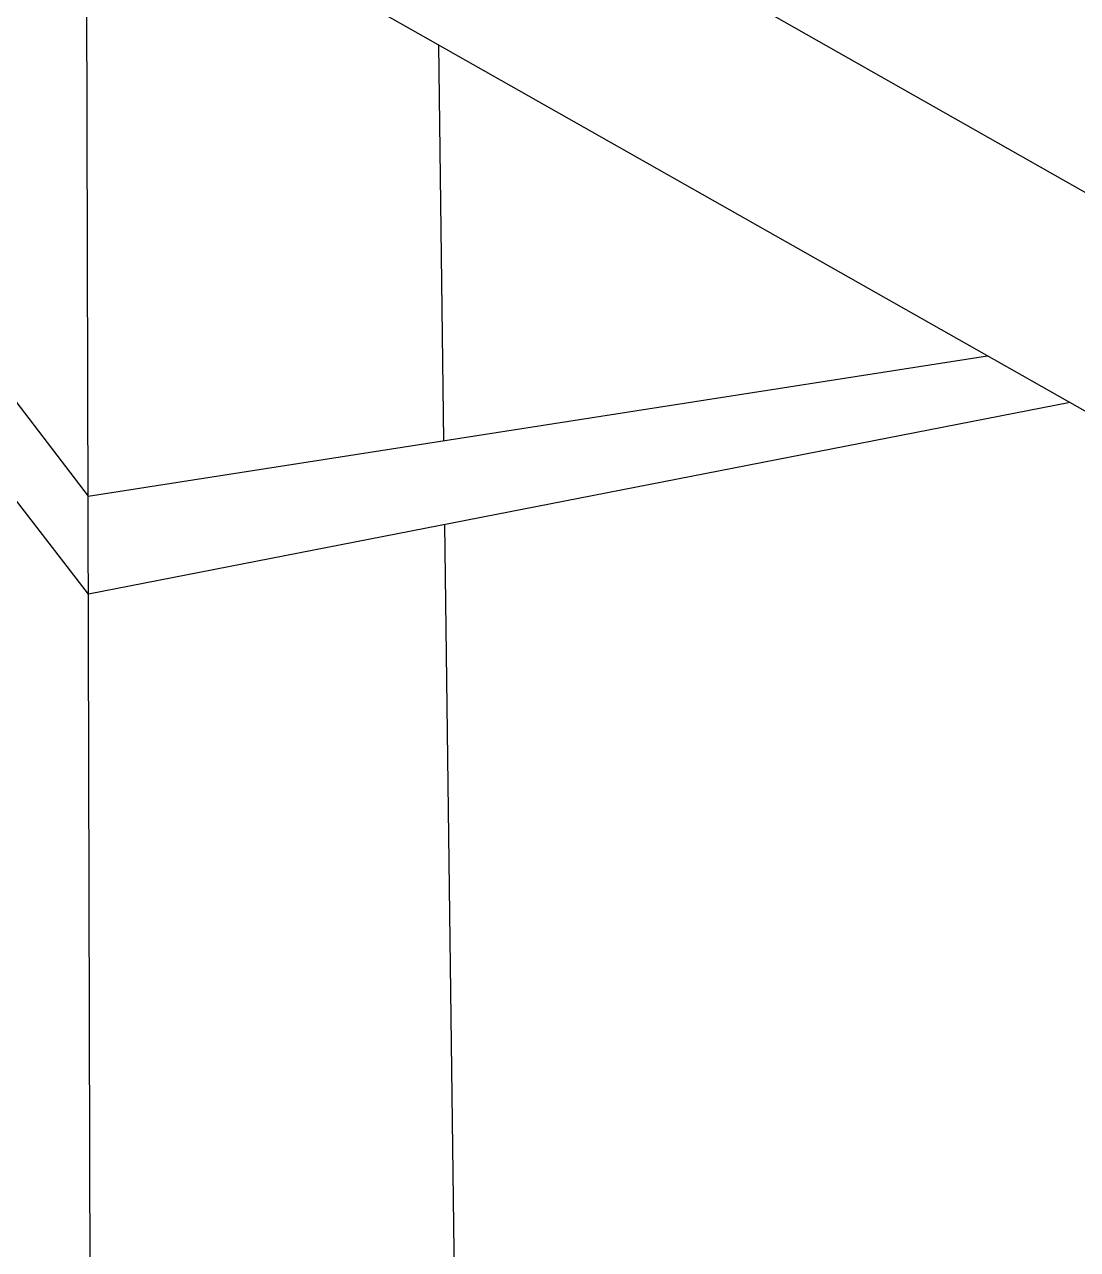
# Model space of a CAD drawing. Header units: metres. Extents: x 324293 to 653279, y 3585589 to 7191434.
# Drawn here: x 334454.469 to 334455.819, y 3600591.248 to 3600592.817 of the extents above; entities that cross this region are included whole.
import ezdxf

# ---------------------------------------------------------------- set-up
doc = ezdxf.new("R2010")
doc.units = ezdxf.units.M
doc.layers.add('Tir bargh', color=10, linetype='Continuous')
doc.layers.add('V-NODE', color=1, linetype='Continuous')

# ---------------------------------------------------------------- blocks, each defined once
blk = doc.blocks.new('E')
at = {"layer": 'Tir bargh'}
for p, q in [((-1.14733, 6.16068), (0.89619, 4.97958)), ((-1.15271, 6.07232), (0.89619, 4.89025)), ((-0.0716, 5.14123), (-0.48896, 5.68938)), ((-0.42821, 5.65433), (-0.07139, 5.18138)), ((-0.07015, 5.44776), (-0.07436, 4.66203)), ((0.07346, 5.36491), (0.07424, 5.20291)), ((-0.07139, 5.18138), (0.29714, 5.23586)), ((0.33077, 5.21646), (-0.0716, 5.14123)), ((0.07441, 5.16853), (0.07727, 4.57427))]:
    blk.add_line(p, q, dxfattribs=at)
blk = doc.blocks.new('*U84', base_point=(334452.901, 3600578.585))
at = {"layer": 'V-NODE', "lineweight": -2, "xscale": 3.131461794368422, "yscale": 3.131461794368422, "zscale": 3.131461794368422}
blk.add_blockref('E', (334452.901, 3600578.585), dxfattribs=at)

msp = doc.modelspace()

# ---------------------------------------------------------------- block references
at = {"layer": 'V-NODE', "color": 3, "rotation": 0.4498703063302869}
msp.add_blockref('*U84', (334454.90168, 3600575.99013, 1313.25213), dxfattribs=at)

doc.saveas('drawing.dxf')
